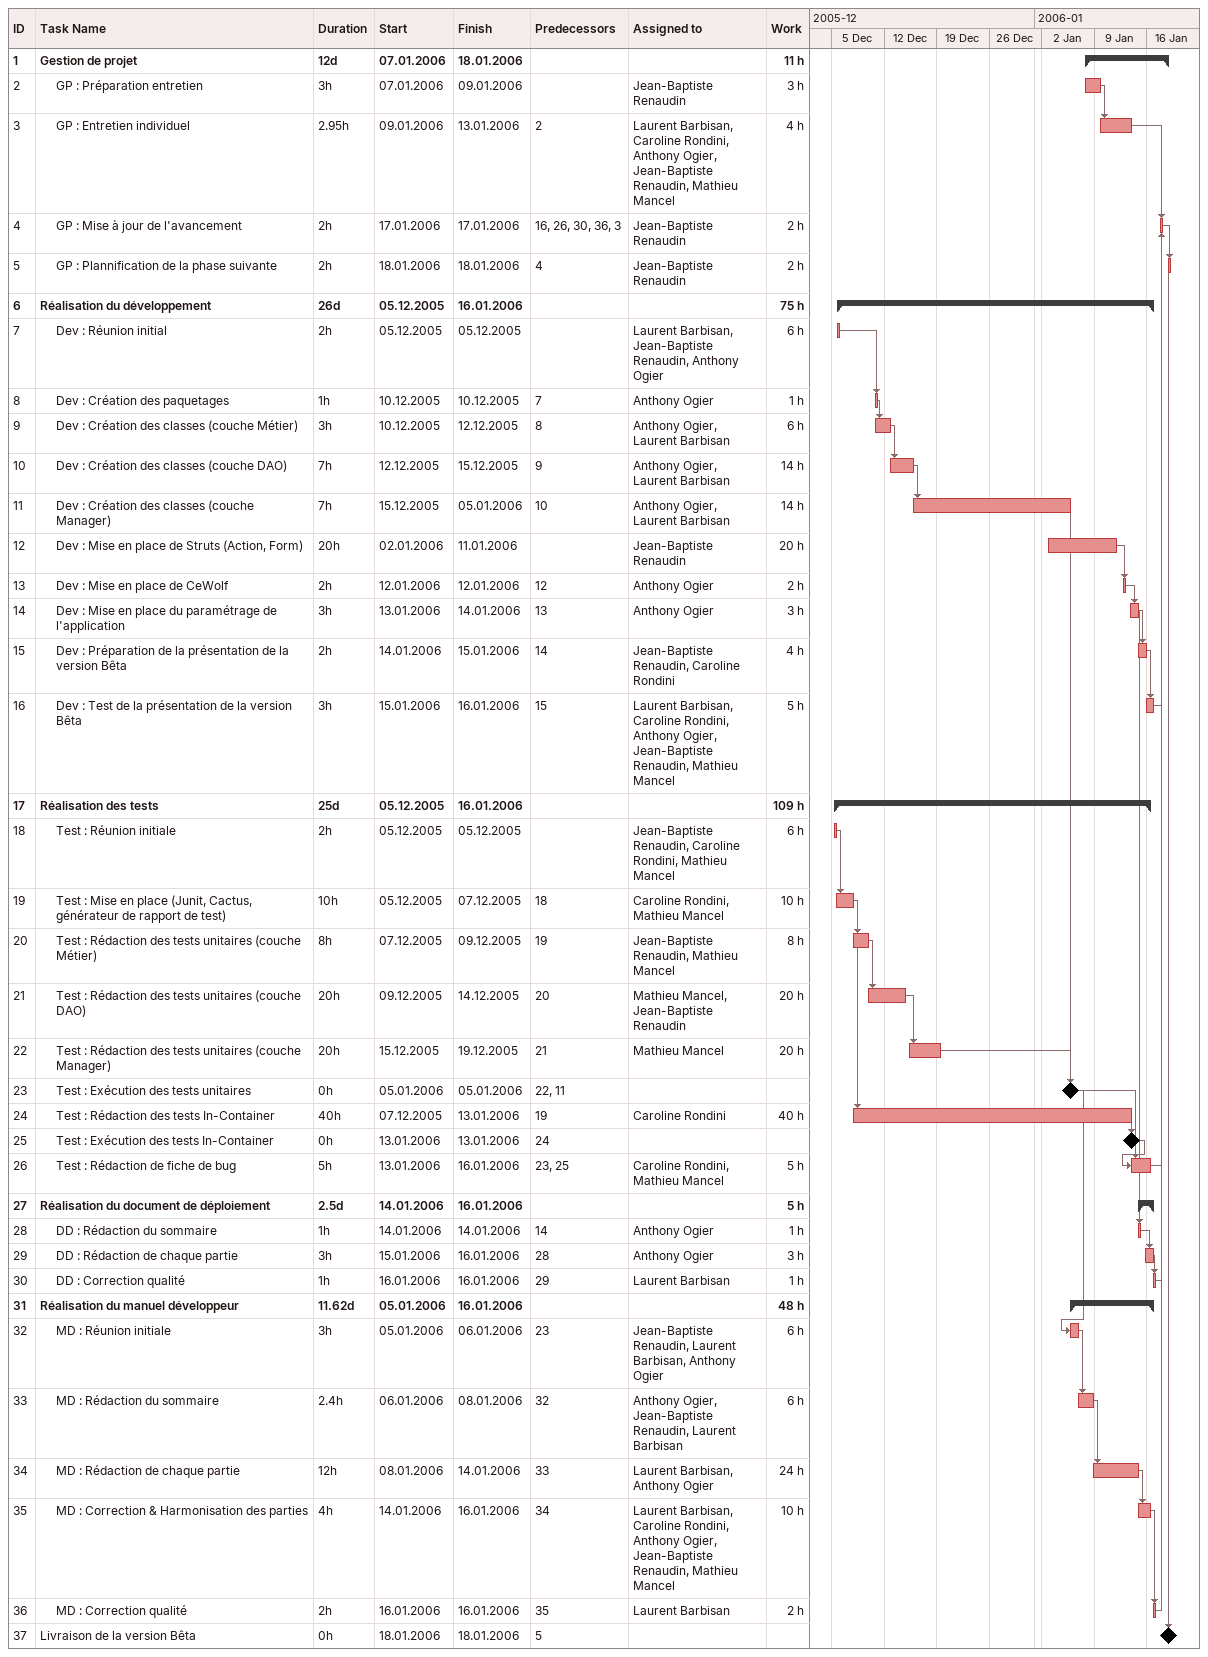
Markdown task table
| ID | Level | Task | Duration | Start | Finish | Predecessors | Resources | Work (h) |
|---|---|---|---|---|---|---|---|---|
| 1 | 1 | **Gestion de projet** | 12d | 2006-01-07 | 2006-01-18 |  |  | 11 |
| 2 | 2 | GP : Préparation entretien | 3h | 2006-01-07 | 2006-01-09 |  | Jean-Baptiste Renaudin | 3 |
| 3 | 2 | GP : Entretien individuel | 2.95h | 2006-01-09 | 2006-01-13 | 2 | Laurent Barbisan, Caroline Rondini, Anthony Ogier, Jean-Baptiste Renaudin, Mathieu Mancel | 4 |
| 4 | 2 | GP : Mise à jour de l'avancement | 2h | 2006-01-17 | 2006-01-17 | 16, 26, 30, 36, 3 | Jean-Baptiste Renaudin | 2 |
| 5 | 2 | GP : Plannification de la phase suivante | 2h | 2006-01-18 | 2006-01-18 | 4 | Jean-Baptiste Renaudin | 2 |
| 6 | 1 | **Réalisation du développement** | 26d | 2005-12-05 | 2006-01-16 |  |  | 75 |
| 7 | 2 | Dev : Réunion initial | 2h | 2005-12-05 | 2005-12-05 |  | Laurent Barbisan, Jean-Baptiste Renaudin, Anthony Ogier | 6 |
| 8 | 2 | Dev : Création des paquetages | 1h | 2005-12-10 | 2005-12-10 | 7 | Anthony Ogier | 1 |
| 9 | 2 | Dev : Création des classes (couche Métier) | 3h | 2005-12-10 | 2005-12-12 | 8 | Anthony Ogier, Laurent Barbisan | 6 |
| 10 | 2 | Dev : Création des classes (couche DAO) | 7h | 2005-12-12 | 2005-12-15 | 9 | Anthony Ogier, Laurent Barbisan | 14 |
| 11 | 2 | Dev : Création des classes (couche Manager) | 7h | 2005-12-15 | 2006-01-05 | 10 | Anthony Ogier, Laurent Barbisan | 14 |
| 12 | 2 | Dev : Mise en place de Struts (Action, Form) | 20h | 2006-01-02 | 2006-01-11 |  | Jean-Baptiste Renaudin | 20 |
| 13 | 2 | Dev : Mise en place de CeWolf | 2h | 2006-01-12 | 2006-01-12 | 12 | Anthony Ogier | 2 |
| 14 | 2 | Dev : Mise en place du paramétrage de l'application | 3h | 2006-01-13 | 2006-01-14 | 13 | Anthony Ogier | 3 |
| 15 | 2 | Dev : Préparation de la présentation de la version Bêta | 2h | 2006-01-14 | 2006-01-15 | 14 | Jean-Baptiste Renaudin, Caroline Rondini | 4 |
| 16 | 2 | Dev : Test de la présentation de la version Bêta | 3h | 2006-01-15 | 2006-01-16 | 15 | Laurent Barbisan, Caroline Rondini, Anthony Ogier, Jean-Baptiste Renaudin, Mathieu Mancel | 5 |
| 17 | 1 | **Réalisation des tests** | 25d | 2005-12-05 | 2006-01-16 |  |  | 109 |
| 18 | 2 | Test : Réunion initiale | 2h | 2005-12-05 | 2005-12-05 |  | Jean-Baptiste Renaudin, Caroline Rondini, Mathieu Mancel | 6 |
| 19 | 2 | Test : Mise en place (Junit, Cactus, générateur de rapport de test) | 10h | 2005-12-05 | 2005-12-07 | 18 | Caroline Rondini, Mathieu Mancel | 10 |
| 20 | 2 | Test : Rédaction des tests unitaires (couche Métier) | 8h | 2005-12-07 | 2005-12-09 | 19 | Jean-Baptiste Renaudin, Mathieu Mancel | 8 |
| 21 | 2 | Test : Rédaction des tests unitaires (couche DAO) | 20h | 2005-12-09 | 2005-12-14 | 20 | Mathieu Mancel, Jean-Baptiste Renaudin | 20 |
| 22 | 2 | Test : Rédaction des tests unitaires (couche Manager) | 20h | 2005-12-15 | 2005-12-19 | 21 | Mathieu Mancel | 20 |
| 23 | 2 | Test : Exécution des tests unitaires | 0h | 2006-01-05 | 2006-01-05 | 22, 11 |  |  |
| 24 | 2 | Test : Rédaction des tests In-Container | 40h | 2005-12-07 | 2006-01-13 | 19 | Caroline Rondini | 40 |
| 25 | 2 | Test : Exécution des tests In-Container | 0h | 2006-01-13 | 2006-01-13 | 24 |  |  |
| 26 | 2 | Test : Rédaction de fiche de bug | 5h | 2006-01-13 | 2006-01-16 | 23, 25 | Caroline Rondini, Mathieu Mancel | 5 |
| 27 | 1 | **Réalisation du document de déploiement** | 2.5d | 2006-01-14 | 2006-01-16 |  |  | 5 |
| 28 | 2 | DD : Rédaction du sommaire | 1h | 2006-01-14 | 2006-01-14 | 14 | Anthony Ogier | 1 |
| 29 | 2 | DD : Rédaction de chaque partie | 3h | 2006-01-15 | 2006-01-16 | 28 | Anthony Ogier | 3 |
| 30 | 2 | DD : Correction qualité | 1h | 2006-01-16 | 2006-01-16 | 29 | Laurent Barbisan | 1 |
| 31 | 1 | **Réalisation du manuel développeur** | 11.62d | 2006-01-05 | 2006-01-16 |  |  | 48 |
| 32 | 2 | MD : Réunion initiale | 3h | 2006-01-05 | 2006-01-06 | 23 | Jean-Baptiste Renaudin, Laurent Barbisan, Anthony Ogier | 6 |
| 33 | 2 | MD : Rédaction du sommaire | 2.4h | 2006-01-06 | 2006-01-08 | 32 | Anthony Ogier, Jean-Baptiste Renaudin, Laurent Barbisan | 6 |
| 34 | 2 | MD : Rédaction de chaque partie | 12h | 2006-01-08 | 2006-01-14 | 33 | Laurent Barbisan, Anthony Ogier | 24 |
| 35 | 2 | MD : Correction & Harmonisation des parties | 4h | 2006-01-14 | 2006-01-16 | 34 | Laurent Barbisan, Caroline Rondini, Anthony Ogier, Jean-Baptiste Renaudin, Mathieu Mancel | 10 |
| 36 | 2 | MD : Correction qualité | 2h | 2006-01-16 | 2006-01-16 | 35 | Laurent Barbisan | 2 |
| 37 | 1 | Livraison de la version Bêta | 0h | 2006-01-18 | 2006-01-18 | 5 |  |  |
